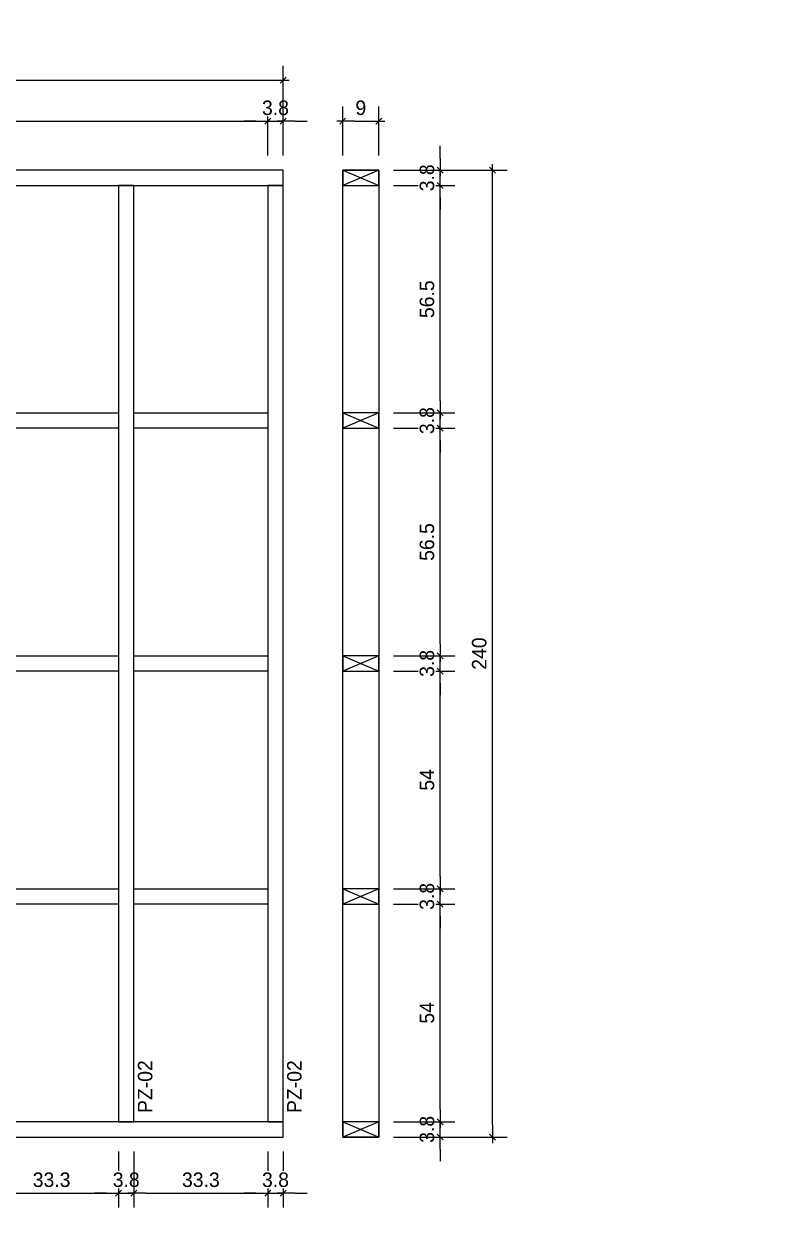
# Model space of a CAD drawing. Header units: millimetres. Extents: x 19458 to 19801, y 4351 to 4752.
# Drawn here: x 19527.393 to 19529.226, y 4504.776 to 4507.75 of the extents above; entities that cross this region are included whole.
import ezdxf

# ---------------------------------------------------------------- set-up
doc = ezdxf.new("R2010")
doc.units = ezdxf.units.MM
for name, color, linetype in [('0 @ 0.2', 7, 'Continuous'), ('cotas', 1, 'Continuous'), ('cotas @ 300', 1, 'Continuous'), ('cotas @ 400', 1, 'Continuous'), ('cotas @ 500', 1, 'Continuous'), ('PANELES PARED', 2, 'Continuous'), ('TEXTO @ 0.2', 2, 'Continuous')]:
    doc.layers.add(name, color=color, linetype=linetype)
doc.styles.add('century gothic', font='GOTHIC.TTF')
doc.styles.add('COTAS SMC', font='GOTHIC.TTF')
doc.dimstyles.new('ANOTATIVE 100 SMCONSTRUCCIONES', dxfattribs={"dimscale": 0, "dimtxt": 0.18, "dimasz": 0.15, "dimexe": 0.18, "dimexo": 0.09, "dimgap": 0.1, "dimtad": 1, "dimzin": 0, "dimdsep": 46, "dimtxsty": 'century gothic', "dimblk1": 'FLECHA1', "dimblk2": 'FLECHA1', "dimsah": 1, "dimcen": 0.18, "dimdle": 0.075, "dimclrd": 1, "dimclre": 1, "dimclrt": 2, "dimaunit": 1, "dimadec": 0, "dimazin": 0, "dimtfac": 0.75, "dimtix": 1, "dimtmove": 2, "dimatfit": 3, "dimfxl": 0.09, "dimtvp": 1.5, "dimtfill": 1, "dimtolj": 1, "dimtzin": 0, "dimarcsym": 0})
doc.dimstyles.new('ANOTATIVE CM SMCONSTRUCCIONES', dxfattribs={"dimscale": 0, "dimtxt": 0.18, "dimasz": 0.15, "dimexe": 0.18, "dimexo": 0.18, "dimgap": 0.07, "dimtad": 1, "dimdec": 1, "dimlfac": 100, "dimdsep": 46, "dimtxsty": 'century gothic', "dimblk1": 'FLECHA1', "dimblk2": 'FLECHA1', "dimsah": 1, "dimcen": 0.18, "dimdle": 0.075, "dimclrd": 1, "dimclre": 1, "dimclrt": 2, "dimaunit": 1, "dimadec": 0, "dimazin": 2, "dimtfac": 0.75, "dimtdec": 1, "dimtix": 1, "dimtmove": 2, "dimatfit": 3, "dimfxl": 0.09, "dimtvp": 1.5, "dimtfill": 1, "dimtolj": 1, "dimtzin": 0, "dimarcsym": 0})
doc.dimstyles.new('PIES SMCONSTRUCCIONES', dxfattribs={"dimscale": 0, "dimtxt": 0.18, "dimasz": 0.2, "dimexe": 0.18, "dimexo": 0, "dimgap": 0.1, "dimtad": 1, "dimdec": 0, "dimlfac": 39.370079, "dimzin": 0, "dimdsep": 46, "dimlunit": 4, "dimtxsty": 'COTAS SMC', "dimblk1": 'FLECHA1', "dimblk2": 'FLECHA1', "dimsah": 1, "dimcen": 0.2, "dimdle": 0.075, "dimclrd": 1, "dimclre": 1, "dimclrt": 2, "dimaunit": 1, "dimadec": 0, "dimazin": 0, "dimtfac": 0.75, "dimtdec": 0, "dimtix": 1, "dimtmove": 2, "dimatfit": 3, "dimfxl": 0.09, "dimtvp": 1.5, "dimtfill": 1, "dimtolj": 1, "dimtzin": 0, "dimarcsym": 0})

# ---------------------------------------------------------------- blocks, each defined once
blk = doc.blocks.new('FLECHA1')
at = {"color": 4}
blk.add_line((-0.246176, -0.248081), (0.248081, 0.25), dxfattribs=at)
at = {"color": 1}
blk.add_line((-1, 0), (0.496162, 0), dxfattribs=at)
blk = doc.blocks.new('*D1568')
at = {"layer": 'cotas', "color": 1, "lineweight": -2, "transparency": 16777216}
for p, q in [((19614.326, 4625.8448), (19614.326, 4700.8448)), ((19570.9836, 4550.8448), (19524.326, 4550.8448)), ((19614.326, 4548.4298), (19614.326, 4550.8448)), ((19570.5339, 4548.4298), (19524.326, 4548.4298)), ((19614.326, 4473.4298), (19614.326, 4398.4298))]:
    blk.add_line(p, q, dxfattribs=at)
at = {"layer": 'Defpoints', "color": 0, "transparency": 16777216}
for p in [(19614.326, 4550.8448), (19615.9836, 4550.8448), (19615.5339, 4548.4298)]:
    blk.add_point(p, dxfattribs=at)
at = {"layer": 'cotas', "color": 1, "lineweight": -2, "transparency": 16777216, "xscale": 75, "yscale": 75, "zscale": 75}
for p, rotation in [((19614.326, 4550.8448), 270), ((19614.326, 4548.4298), 90)]:
    blk.add_blockref('FLECHA1', p, dxfattribs=dict(at, rotation=rotation))
at = {"layer": 'cotas', "color": 2, "transparency": 16777216, "insert": (19517.3376, 4549.6373), "char_height": 90, "attachment_point": 5, "rotation": 90, "style": 'century gothic', "bg_fill": 3, "box_fill_scale": 1.1, "bg_fill_color": 256, "bg_fill_true_color": 13158600, "bg_fill_transparency": 0}
blk.add_mtext('\\A1;2.42', dxfattribs=at)
blk = doc.blocks.new('*D1614')
at = {"layer": 'cotas', "color": 1, "lineweight": -2, "transparency": 16777216}
for p, q in [((19614.326, 4595.8448), (19614.326, 4640.8448)), ((19588.9836, 4550.8448), (19560.326, 4550.8448)), ((19614.326, 4548.4298), (19614.326, 4550.8448)), ((19588.5339, 4548.4298), (19560.326, 4548.4298)), ((19614.326, 4503.4298), (19614.326, 4458.4298))]:
    blk.add_line(p, q, dxfattribs=at)
at = {"layer": 'Defpoints', "color": 0, "transparency": 16777216}
for p in [(19614.326, 4550.8448), (19615.9836, 4550.8448), (19615.5339, 4548.4298)]:
    blk.add_point(p, dxfattribs=at)
at = {"layer": 'cotas', "color": 1, "lineweight": -2, "transparency": 16777216, "xscale": 45, "yscale": 45, "zscale": 45}
for p, rotation in [((19614.326, 4550.8448), 270), ((19614.326, 4548.4298), 90)]:
    blk.add_blockref('FLECHA1', p, dxfattribs=dict(at, rotation=rotation))
at = {"layer": 'cotas', "color": 2, "transparency": 16777216, "insert": (19556.133, 4549.6373), "char_height": 54, "attachment_point": 5, "rotation": 90, "style": 'century gothic', "bg_fill": 3, "box_fill_scale": 1.1, "bg_fill_color": 256, "bg_fill_true_color": 13158600, "bg_fill_transparency": 0}
blk.add_mtext('\\A1;2.42', dxfattribs=at)
blk = doc.blocks.new('*D1620')
at = {"layer": 'cotas', "color": 1, "lineweight": -2, "transparency": 16777216}
for p, q in [((19614.326, 4610.8448), (19614.326, 4670.8448)), ((19579.9836, 4550.8448), (19542.326, 4550.8448)), ((19614.326, 4548.4298), (19614.326, 4550.8448)), ((19579.5339, 4548.4298), (19542.326, 4548.4298)), ((19614.326, 4488.4298), (19614.326, 4428.4298))]:
    blk.add_line(p, q, dxfattribs=at)
at = {"layer": 'Defpoints', "color": 0, "transparency": 16777216}
for p in [(19614.326, 4550.8448), (19615.9836, 4550.8448), (19615.5339, 4548.4298)]:
    blk.add_point(p, dxfattribs=at)
at = {"layer": 'cotas', "color": 1, "lineweight": -2, "transparency": 16777216, "xscale": 60, "yscale": 60, "zscale": 60}
for p, rotation in [((19614.326, 4550.8448), 270), ((19614.326, 4548.4298), 90)]:
    blk.add_blockref('FLECHA1', p, dxfattribs=dict(at, rotation=rotation))
at = {"layer": 'cotas', "color": 2, "transparency": 16777216, "insert": (19536.7353, 4549.6373), "char_height": 72, "attachment_point": 5, "rotation": 90, "style": 'century gothic', "bg_fill": 3, "box_fill_scale": 1.1, "bg_fill_color": 256, "bg_fill_true_color": 13158600, "bg_fill_transparency": 0}
blk.add_mtext('\\A1;2.42', dxfattribs=at)
blk = doc.blocks.new('*D1623')
at = {"layer": 'cotas', "color": 1, "lineweight": -2, "transparency": 16777216}
for p, q in [((19620.0128, 4651.7533), (19620.0128, 4751.7533)), ((19620.4168, 4551.7533), (19530.0128, 4551.7533)), ((19620.0128, 4550.5333), (19620.0128, 4551.7533)), ((19620.4168, 4550.5333), (19530.0128, 4550.5333)), ((19620.0128, 4450.5333), (19620.0128, 4350.5333))]:
    blk.add_line(p, q, dxfattribs=at)
at = {"layer": 'Defpoints', "color": 0, "transparency": 16777216}
for p in [(19620.0128, 4551.7533), (19620.4168, 4551.7533), (19620.4168, 4550.5333)]:
    blk.add_point(p, dxfattribs=at)
at = {"layer": 'cotas', "color": 1, "lineweight": -2, "transparency": 16777216, "xscale": 100, "yscale": 100, "zscale": 100}
for p, rotation in [((19620.0128, 4551.7533), 270), ((19620.0128, 4550.5333), 90)]:
    blk.add_blockref('FLECHA1', p, dxfattribs=dict(at, rotation=rotation))
at = {"layer": 'cotas', "color": 2, "transparency": 16777216, "insert": (19523.8809, 4551.1433), "char_height": 90, "attachment_point": 5, "rotation": 90, "style": 'COTAS SMC', "bg_fill": 3, "box_fill_scale": 1.1, "bg_fill_color": 256, "bg_fill_true_color": 13158600, "bg_fill_transparency": 0}
blk.add_mtext("\\A1;4'", dxfattribs=at)
blk = doc.blocks.new('PP5')
at = {"layer": 'PANELES PARED'}
for points in [[(19435.0922, 4498.7972), (19435.0922, 4498.7592), (19437.3542, 4498.7592), (19437.3542, 4498.7972)], [(19435.1302, 4498.7592), (19435.0922, 4498.7592), (19435.0922, 4496.4352), (19435.1302, 4496.4352)], [(19435.5009, 4498.7592), (19435.4629, 4498.7592), (19435.4629, 4496.4352), (19435.5009, 4496.4352)], [(19435.8715, 4498.7592), (19435.8335, 4498.7592), (19435.8335, 4496.4352), (19435.8715, 4496.4352)], [(19436.2422, 4498.7592), (19436.2042, 4498.7592), (19436.2042, 4496.4352), (19436.2422, 4496.4352)], [(19436.6129, 4498.7592), (19436.5749, 4498.7592), (19436.5749, 4496.4352), (19436.6129, 4496.4352)], [(19436.9835, 4498.7592), (19436.9455, 4498.7592), (19436.9455, 4496.4352), (19436.9835, 4496.4352)], [(19437.3542, 4498.7592), (19437.3162, 4498.7592), (19437.3162, 4496.4352), (19437.3542, 4496.4352)], [(19435.4629, 4498.1945), (19435.4629, 4498.1565), (19435.1302, 4498.1565), (19435.1302, 4498.1945)], [(19435.8335, 4498.1945), (19435.8335, 4498.1565), (19435.5009, 4498.1565), (19435.5009, 4498.1945)], [(19436.2042, 4498.1945), (19436.2042, 4498.1565), (19435.8715, 4498.1565), (19435.8715, 4498.1945)], [(19436.5749, 4498.1945), (19436.5749, 4498.1565), (19436.2422, 4498.1565), (19436.2422, 4498.1945)], [(19436.9455, 4498.1945), (19436.9455, 4498.1565), (19436.6129, 4498.1565), (19436.6129, 4498.1945)], [(19437.3162, 4498.1945), (19437.3162, 4498.1565), (19436.9835, 4498.1565), (19436.9835, 4498.1945)], [(19435.4629, 4497.5918), (19435.4629, 4497.5538), (19435.1302, 4497.5538), (19435.1302, 4497.5918)], [(19435.8335, 4497.5918), (19435.8335, 4497.5538), (19435.5009, 4497.5538), (19435.5009, 4497.5918)], [(19436.2042, 4497.5918), (19436.2042, 4497.5538), (19435.8715, 4497.5538), (19435.8715, 4497.5918)], [(19436.5749, 4497.5918), (19436.5749, 4497.5538), (19436.2422, 4497.5538), (19436.2422, 4497.5918)], [(19436.9455, 4497.5918), (19436.9455, 4497.5538), (19436.6129, 4497.5538), (19436.6129, 4497.5918)], [(19437.3162, 4497.5918), (19437.3162, 4497.5538), (19436.9835, 4497.5538), (19436.9835, 4497.5918)], [(19435.4629, 4497.0135), (19435.4629, 4496.9755), (19435.1302, 4496.9755), (19435.1302, 4497.0135)], [(19435.8335, 4497.0135), (19435.8335, 4496.9755), (19435.5009, 4496.9755), (19435.5009, 4497.0135)], [(19436.2042, 4497.0135), (19436.2042, 4496.9755), (19435.8715, 4496.9755), (19435.8715, 4497.0135)], [(19436.5749, 4497.0135), (19436.5749, 4496.9755), (19436.2422, 4496.9755), (19436.2422, 4497.0135)], [(19436.9455, 4497.0135), (19436.9455, 4496.9755), (19436.6129, 4496.9755), (19436.6129, 4497.0135)], [(19437.3162, 4497.0135), (19437.3162, 4496.9755), (19436.9835, 4496.9755), (19436.9835, 4497.0135)], [(19435.0922, 4496.4352), (19435.0922, 4496.3972), (19437.3542, 4496.3972), (19437.3542, 4496.4352)]]:
    blk.add_lwpolyline(points, close=True, dxfattribs=at)
blk = doc.blocks.new('PZ1')
at = {"layer": 'PANELES PARED'}
for p, q in [((19503.9863, 4507.8495), (19504.0243, 4507.7595)), ((19503.9863, 4507.7595), (19504.0243, 4507.8495))]:
    blk.add_line(p, q, dxfattribs=at)
blk.add_lwpolyline([(19503.9863, 4507.7595), (19504.0243, 4507.7595), (19504.0243, 4507.8495), (19503.9863, 4507.8495)], close=True, dxfattribs=at)
blk = doc.blocks.new('*D261')
at = {"color": 1, "lineweight": -2, "transparency": 16777216}
for p, q in [((19528.4271, 4505.0553), (19528.4271, 4505.0853)), ((19528.3108, 4505.0253), (19528.4631, 4505.0253)), ((19528.4271, 4504.9873), (19528.4271, 4505.0253)), ((19528.3108, 4504.9873), (19528.4631, 4504.9873)), ((19528.4271, 4504.9573), (19528.4271, 4504.9273))]:
    blk.add_line(p, q, dxfattribs=at)
at = {"layer": 'Defpoints', "color": 0, "transparency": 16777216}
for p in [(19528.2748, 4505.0253), (19528.2748, 4504.9873)]:
    blk.add_point(p, dxfattribs=at)
at = {"color": 1, "lineweight": -2, "transparency": 16777216, "xscale": 0.03, "yscale": 0.03, "zscale": 0.03}
for p, rotation in [((19528.4271, 4505.0253), 270), ((19528.4271, 4504.9873), 90)]:
    blk.add_blockref('FLECHA1', p, dxfattribs=dict(at, rotation=rotation))
at = {"color": 2, "transparency": 16777216, "insert": (19528.3942, 4505.0063), "char_height": 0.036, "attachment_point": 5, "rotation": 90, "style": 'century gothic', "bg_fill": 3, "box_fill_scale": 1.1, "bg_fill_color": 256, "bg_fill_true_color": 13158600, "bg_fill_transparency": 0}
blk.add_mtext('\\A1;3.8', dxfattribs=at)
at = {"layer": 'Defpoints', "color": 0, "transparency": 16777216}
blk.add_point((19528.4271, 4505.0253), dxfattribs=at)
blk = doc.blocks.new('*D262')
at = {"color": 1, "lineweight": -2, "transparency": 16777216}
for p, q in [((19528.3108, 4505.5656), (19528.4631, 4505.5656)), ((19528.4271, 4505.0553), (19528.4271, 4505.5356)), ((19528.3108, 4505.0253), (19528.4631, 4505.0253))]:
    blk.add_line(p, q, dxfattribs=at)
at = {"layer": 'Defpoints', "color": 0, "transparency": 16777216}
for p in [(19528.2748, 4505.5656), (19528.4271, 4505.5656), (19528.2748, 4505.0253)]:
    blk.add_point(p, dxfattribs=at)
at = {"color": 1, "lineweight": -2, "transparency": 16777216, "xscale": 0.03, "yscale": 0.03, "zscale": 0.03}
for p, rotation in [((19528.4271, 4505.5656), 90), ((19528.4271, 4505.0253), 270)]:
    blk.add_blockref('FLECHA1', p, dxfattribs=dict(at, rotation=rotation))
at = {"color": 2, "transparency": 16777216, "insert": (19528.3942, 4505.2954), "char_height": 0.036, "attachment_point": 5, "rotation": 90, "style": 'century gothic', "bg_fill": 3, "box_fill_scale": 1.1, "bg_fill_color": 256, "bg_fill_true_color": 13158600, "bg_fill_transparency": 0}
blk.add_mtext('\\A1;54', dxfattribs=at)
blk = doc.blocks.new('*D263')
at = {"color": 1, "lineweight": -2, "transparency": 16777216}
for p, q in [((19528.4271, 4505.6336), (19528.4271, 4505.6636)), ((19528.3108, 4505.6036), (19528.4631, 4505.6036)), ((19528.4271, 4505.5656), (19528.4271, 4505.6036)), ((19528.3108, 4505.5656), (19528.4631, 4505.5656)), ((19528.4271, 4505.5356), (19528.4271, 4505.5056))]:
    blk.add_line(p, q, dxfattribs=at)
at = {"layer": 'Defpoints', "color": 0, "transparency": 16777216}
for p in [(19528.2748, 4505.6036), (19528.2748, 4505.5656)]:
    blk.add_point(p, dxfattribs=at)
at = {"color": 1, "lineweight": -2, "transparency": 16777216, "xscale": 0.03, "yscale": 0.03, "zscale": 0.03}
for p, rotation in [((19528.4271, 4505.6036), 270), ((19528.4271, 4505.5656), 90)]:
    blk.add_blockref('FLECHA1', p, dxfattribs=dict(at, rotation=rotation))
at = {"color": 2, "transparency": 16777216, "insert": (19528.3942, 4505.5846), "char_height": 0.036, "attachment_point": 5, "rotation": 90, "style": 'century gothic', "bg_fill": 3, "box_fill_scale": 1.1, "bg_fill_color": 256, "bg_fill_true_color": 13158600, "bg_fill_transparency": 0}
blk.add_mtext('\\A1;3.8', dxfattribs=at)
at = {"layer": 'Defpoints', "color": 0, "transparency": 16777216}
blk.add_point((19528.4271, 4505.6036), dxfattribs=at)
blk = doc.blocks.new('*D264')
at = {"color": 1, "lineweight": -2, "transparency": 16777216}
for p, q in [((19528.3108, 4506.1439), (19528.4631, 4506.1439)), ((19528.4271, 4505.6336), (19528.4271, 4506.1139)), ((19528.3108, 4505.6036), (19528.4631, 4505.6036))]:
    blk.add_line(p, q, dxfattribs=at)
at = {"layer": 'Defpoints', "color": 0, "transparency": 16777216}
for p in [(19528.2748, 4506.1439), (19528.4271, 4506.1439), (19528.2748, 4505.6036)]:
    blk.add_point(p, dxfattribs=at)
at = {"color": 1, "lineweight": -2, "transparency": 16777216, "xscale": 0.03, "yscale": 0.03, "zscale": 0.03}
for p, rotation in [((19528.4271, 4506.1439), 90), ((19528.4271, 4505.6036), 270)]:
    blk.add_blockref('FLECHA1', p, dxfattribs=dict(at, rotation=rotation))
at = {"color": 2, "transparency": 16777216, "insert": (19528.3942, 4505.8737), "char_height": 0.036, "attachment_point": 5, "rotation": 90, "style": 'century gothic', "bg_fill": 3, "box_fill_scale": 1.1, "bg_fill_color": 256, "bg_fill_true_color": 13158600, "bg_fill_transparency": 0}
blk.add_mtext('\\A1;54', dxfattribs=at)
blk = doc.blocks.new('*D265')
at = {"color": 1, "lineweight": -2, "transparency": 16777216}
for p, q in [((19528.4271, 4506.2119), (19528.4271, 4506.2419)), ((19528.3108, 4506.1819), (19528.4631, 4506.1819)), ((19528.4271, 4506.1439), (19528.4271, 4506.1819)), ((19528.3108, 4506.1439), (19528.4631, 4506.1439)), ((19528.4271, 4506.1139), (19528.4271, 4506.0839))]:
    blk.add_line(p, q, dxfattribs=at)
at = {"layer": 'Defpoints', "color": 0, "transparency": 16777216}
for p in [(19528.2748, 4506.1819), (19528.2748, 4506.1439)]:
    blk.add_point(p, dxfattribs=at)
at = {"color": 1, "lineweight": -2, "transparency": 16777216, "xscale": 0.03, "yscale": 0.03, "zscale": 0.03}
for p, rotation in [((19528.4271, 4506.1819), 270), ((19528.4271, 4506.1439), 90)]:
    blk.add_blockref('FLECHA1', p, dxfattribs=dict(at, rotation=rotation))
at = {"color": 2, "transparency": 16777216, "insert": (19528.3942, 4506.1629), "char_height": 0.036, "attachment_point": 5, "rotation": 90, "style": 'century gothic', "bg_fill": 3, "box_fill_scale": 1.1, "bg_fill_color": 256, "bg_fill_true_color": 13158600, "bg_fill_transparency": 0}
blk.add_mtext('\\A1;3.8', dxfattribs=at)
at = {"layer": 'Defpoints', "color": 0, "transparency": 16777216}
blk.add_point((19528.4271, 4506.1819), dxfattribs=at)
blk = doc.blocks.new('*D266')
at = {"color": 1, "lineweight": -2, "transparency": 16777216}
for p, q in [((19528.3108, 4506.7466), (19528.4631, 4506.7466)), ((19528.4271, 4506.2119), (19528.4271, 4506.7166)), ((19528.3108, 4506.1819), (19528.4631, 4506.1819))]:
    blk.add_line(p, q, dxfattribs=at)
at = {"layer": 'Defpoints', "color": 0, "transparency": 16777216}
for p in [(19528.2748, 4506.7466), (19528.4271, 4506.7466), (19528.2748, 4506.1819)]:
    blk.add_point(p, dxfattribs=at)
at = {"color": 1, "lineweight": -2, "transparency": 16777216, "xscale": 0.03, "yscale": 0.03, "zscale": 0.03}
for p, rotation in [((19528.4271, 4506.7466), 90), ((19528.4271, 4506.1819), 270)]:
    blk.add_blockref('FLECHA1', p, dxfattribs=dict(at, rotation=rotation))
at = {"color": 2, "transparency": 16777216, "insert": (19528.3942, 4506.4642), "char_height": 0.036, "attachment_point": 5, "rotation": 90, "style": 'century gothic', "bg_fill": 3, "box_fill_scale": 1.1, "bg_fill_color": 256, "bg_fill_true_color": 13158600, "bg_fill_transparency": 0}
blk.add_mtext('\\A1;56.5', dxfattribs=at)
blk = doc.blocks.new('*D267')
at = {"color": 1, "lineweight": -2, "transparency": 16777216}
for p, q in [((19528.4271, 4506.8146), (19528.4271, 4506.8446)), ((19528.3108, 4506.7846), (19528.4631, 4506.7846)), ((19528.4271, 4506.7466), (19528.4271, 4506.7846)), ((19528.3108, 4506.7466), (19528.4631, 4506.7466)), ((19528.4271, 4506.7166), (19528.4271, 4506.6866))]:
    blk.add_line(p, q, dxfattribs=at)
at = {"layer": 'Defpoints', "color": 0, "transparency": 16777216}
for p in [(19528.2748, 4506.7846), (19528.2748, 4506.7466)]:
    blk.add_point(p, dxfattribs=at)
at = {"color": 1, "lineweight": -2, "transparency": 16777216, "xscale": 0.03, "yscale": 0.03, "zscale": 0.03}
for p, rotation in [((19528.4271, 4506.7846), 270), ((19528.4271, 4506.7466), 90)]:
    blk.add_blockref('FLECHA1', p, dxfattribs=dict(at, rotation=rotation))
at = {"color": 2, "transparency": 16777216, "insert": (19528.3942, 4506.7656), "char_height": 0.036, "attachment_point": 5, "rotation": 90, "style": 'century gothic', "bg_fill": 3, "box_fill_scale": 1.1, "bg_fill_color": 256, "bg_fill_true_color": 13158600, "bg_fill_transparency": 0}
blk.add_mtext('\\A1;3.8', dxfattribs=at)
at = {"layer": 'Defpoints', "color": 0, "transparency": 16777216}
blk.add_point((19528.4271, 4506.7846), dxfattribs=at)
blk = doc.blocks.new('*D268')
at = {"color": 1, "lineweight": -2, "transparency": 16777216}
for p, q in [((19528.3108, 4507.3493), (19528.4631, 4507.3493)), ((19528.4271, 4506.8146), (19528.4271, 4507.3193)), ((19528.3108, 4506.7846), (19528.4631, 4506.7846))]:
    blk.add_line(p, q, dxfattribs=at)
at = {"layer": 'Defpoints', "color": 0, "transparency": 16777216}
for p in [(19528.2748, 4507.3493), (19528.4271, 4507.3493), (19528.2748, 4506.7846)]:
    blk.add_point(p, dxfattribs=at)
at = {"color": 1, "lineweight": -2, "transparency": 16777216, "xscale": 0.03, "yscale": 0.03, "zscale": 0.03}
for p, rotation in [((19528.4271, 4507.3493), 90), ((19528.4271, 4506.7846), 270)]:
    blk.add_blockref('FLECHA1', p, dxfattribs=dict(at, rotation=rotation))
at = {"color": 2, "transparency": 16777216, "insert": (19528.3942, 4507.0669), "char_height": 0.036, "attachment_point": 5, "rotation": 90, "style": 'century gothic', "bg_fill": 3, "box_fill_scale": 1.1, "bg_fill_color": 256, "bg_fill_true_color": 13158600, "bg_fill_transparency": 0}
blk.add_mtext('\\A1;56.5', dxfattribs=at)
blk = doc.blocks.new('*D269')
at = {"color": 1, "lineweight": -2, "transparency": 16777216}
for p, q in [((19528.4271, 4507.4173), (19528.4271, 4507.4473)), ((19528.3108, 4507.3873), (19528.4631, 4507.3873)), ((19528.4271, 4507.3493), (19528.4271, 4507.3873)), ((19528.3108, 4507.3493), (19528.4631, 4507.3493)), ((19528.4271, 4507.3193), (19528.4271, 4507.2893))]:
    blk.add_line(p, q, dxfattribs=at)
at = {"layer": 'Defpoints', "color": 0, "transparency": 16777216}
for p in [(19528.2748, 4507.3873), (19528.2748, 4507.3493)]:
    blk.add_point(p, dxfattribs=at)
at = {"color": 1, "lineweight": -2, "transparency": 16777216, "xscale": 0.03, "yscale": 0.03, "zscale": 0.03}
for p, rotation in [((19528.4271, 4507.3873), 270), ((19528.4271, 4507.3493), 90)]:
    blk.add_blockref('FLECHA1', p, dxfattribs=dict(at, rotation=rotation))
at = {"color": 2, "transparency": 16777216, "insert": (19528.3942, 4507.3683), "char_height": 0.036, "attachment_point": 5, "rotation": 90, "style": 'century gothic', "bg_fill": 3, "box_fill_scale": 1.1, "bg_fill_color": 256, "bg_fill_true_color": 13158600, "bg_fill_transparency": 0}
blk.add_mtext('\\A1;3.8', dxfattribs=at)
at = {"layer": 'Defpoints', "color": 0, "transparency": 16777216}
blk.add_point((19528.4271, 4507.3873), dxfattribs=at)
blk = doc.blocks.new('*D270')
at = {"color": 1, "lineweight": -2, "transparency": 16777216}
for p, q in [((19528.3108, 4507.3873), (19528.5929, 4507.3873)), ((19528.5569, 4505.0173), (19528.5569, 4507.3573)), ((19528.3108, 4504.9873), (19528.5929, 4504.9873))]:
    blk.add_line(p, q, dxfattribs=at)
at = {"layer": 'Defpoints', "color": 0, "transparency": 16777216}
for p in [(19528.2748, 4507.3873), (19528.5569, 4507.3873), (19528.2748, 4504.9873)]:
    blk.add_point(p, dxfattribs=at)
at = {"color": 1, "lineweight": -2, "transparency": 16777216, "xscale": 0.03, "yscale": 0.03, "zscale": 0.03}
for p, rotation in [((19528.5569, 4507.3873), 90), ((19528.5569, 4504.9873), 270)]:
    blk.add_blockref('FLECHA1', p, dxfattribs=dict(at, rotation=rotation))
at = {"color": 2, "transparency": 16777216, "insert": (19528.524, 4506.1873), "char_height": 0.036, "attachment_point": 5, "rotation": 90, "style": 'century gothic', "bg_fill": 3, "box_fill_scale": 1.1, "bg_fill_color": 256, "bg_fill_true_color": 13158600, "bg_fill_transparency": 0}
blk.add_mtext('\\A1;240', dxfattribs=at)
blk = doc.blocks.new('*D271')
at = {"color": 1, "lineweight": -2, "transparency": 16777216}
for p, q in [((19528.1848, 4507.4233), (19528.1848, 4507.545)), ((19528.2748, 4507.4233), (19528.2748, 4507.545)), ((19528.2148, 4507.509), (19528.2448, 4507.509))]:
    blk.add_line(p, q, dxfattribs=at)
at = {"layer": 'Defpoints', "color": 0, "transparency": 16777216}
for p in [(19528.2748, 4507.509), (19528.1848, 4507.3873), (19528.2748, 4507.3873)]:
    blk.add_point(p, dxfattribs=at)
at = {"color": 1, "lineweight": -2, "transparency": 16777216, "xscale": 0.03, "yscale": 0.03, "zscale": 0.03, "rotation": 180}
blk.add_blockref('FLECHA1', (19528.1848, 4507.509), dxfattribs=at)
at = {"color": 1, "lineweight": -2, "transparency": 16777216, "xscale": 0.03, "yscale": 0.03, "zscale": 0.03}
blk.add_blockref('FLECHA1', (19528.2748, 4507.509), dxfattribs=at)
at = {"color": 2, "transparency": 16777216, "insert": (19528.2298, 4507.5419), "char_height": 0.036, "attachment_point": 5, "style": 'century gothic', "bg_fill": 3, "box_fill_scale": 1.1, "bg_fill_color": 256, "bg_fill_true_color": 13158600, "bg_fill_transparency": 0}
blk.add_mtext('\\A1;9', dxfattribs=at)
blk = doc.blocks.new('*D297')
at = {"color": 1, "lineweight": -2, "transparency": 16777216}
for p, q in [((19525.8129, 4507.4233), (19525.8129, 4507.545)), ((19527.9989, 4507.4233), (19527.9989, 4507.545)), ((19525.8429, 4507.509), (19527.9689, 4507.509))]:
    blk.add_line(p, q, dxfattribs=at)
at = {"layer": 'Defpoints', "color": 0, "transparency": 16777216}
for p in [(19527.9989, 4507.509), (19525.8129, 4507.3873), (19527.9989, 4507.3873)]:
    blk.add_point(p, dxfattribs=at)
at = {"color": 1, "lineweight": -2, "transparency": 16777216, "xscale": 0.03, "yscale": 0.03, "zscale": 0.03, "rotation": 180}
blk.add_blockref('FLECHA1', (19525.8129, 4507.509), dxfattribs=at)
at = {"color": 1, "lineweight": -2, "transparency": 16777216, "xscale": 0.03, "yscale": 0.03, "zscale": 0.03}
blk.add_blockref('FLECHA1', (19527.9989, 4507.509), dxfattribs=at)
at = {"color": 2, "transparency": 16777216, "insert": (19526.9059, 4507.5419), "char_height": 0.036, "attachment_point": 5, "style": 'century gothic', "bg_fill": 3, "box_fill_scale": 1.1, "bg_fill_color": 256, "bg_fill_true_color": 13158600, "bg_fill_transparency": 0}
blk.add_mtext('\\A1;218.6', dxfattribs=at)
blk = doc.blocks.new('*D298')
at = {"color": 1, "lineweight": -2, "transparency": 16777216}
for p, q in [((19527.9989, 4507.4233), (19527.9989, 4507.545)), ((19528.0369, 4507.4233), (19528.0369, 4507.545)), ((19527.9689, 4507.509), (19527.9389, 4507.509)), ((19527.9989, 4507.509), (19528.0369, 4507.509)), ((19528.0669, 4507.509), (19528.0969, 4507.509))]:
    blk.add_line(p, q, dxfattribs=at)
at = {"layer": 'Defpoints', "color": 0, "transparency": 16777216}
for p in [(19527.9989, 4507.3873), (19528.0369, 4507.3873)]:
    blk.add_point(p, dxfattribs=at)
at = {"color": 1, "lineweight": -2, "transparency": 16777216, "xscale": 0.03, "yscale": 0.03, "zscale": 0.03}
blk.add_blockref('FLECHA1', (19527.9989, 4507.509), dxfattribs=at)
at = {"color": 1, "lineweight": -2, "transparency": 16777216, "xscale": 0.03, "yscale": 0.03, "zscale": 0.03, "rotation": 180}
blk.add_blockref('FLECHA1', (19528.0369, 4507.509), dxfattribs=at)
at = {"color": 2, "transparency": 16777216, "insert": (19528.0179, 4507.5419), "char_height": 0.036, "attachment_point": 5, "style": 'century gothic', "bg_fill": 3, "box_fill_scale": 1.1, "bg_fill_color": 256, "bg_fill_true_color": 13158600, "bg_fill_transparency": 0}
blk.add_mtext('\\A1;3.8', dxfattribs=at)
at = {"layer": 'Defpoints', "color": 0, "transparency": 16777216}
blk.add_point((19528.0369, 4507.509), dxfattribs=at)
blk = doc.blocks.new('*D295')
at = {"color": 1, "lineweight": -2, "transparency": 16777216}
for p, q in [((19525.7749, 4507.4233), (19525.7749, 4507.6466)), ((19528.0369, 4507.4233), (19528.0369, 4507.6466)), ((19525.8049, 4507.6106), (19528.0069, 4507.6106))]:
    blk.add_line(p, q, dxfattribs=at)
at = {"layer": 'Defpoints', "color": 0, "transparency": 16777216}
for p in [(19528.0369, 4507.6106), (19525.7749, 4507.3873), (19528.0369, 4507.3873)]:
    blk.add_point(p, dxfattribs=at)
at = {"color": 1, "lineweight": -2, "transparency": 16777216, "xscale": 0.03, "yscale": 0.03, "zscale": 0.03, "rotation": 180}
blk.add_blockref('FLECHA1', (19525.7749, 4507.6106), dxfattribs=at)
at = {"color": 1, "lineweight": -2, "transparency": 16777216, "xscale": 0.03, "yscale": 0.03, "zscale": 0.03}
blk.add_blockref('FLECHA1', (19528.0369, 4507.6106), dxfattribs=at)
at = {"color": 2, "transparency": 16777216, "insert": (19526.9059, 4507.6435), "char_height": 0.036, "attachment_point": 5, "style": 'century gothic', "bg_fill": 3, "box_fill_scale": 1.1, "bg_fill_color": 256, "bg_fill_true_color": 13158600, "bg_fill_transparency": 0}
blk.add_mtext('\\A1;226.2', dxfattribs=at)
blk = doc.blocks.new('*D308')
at = {"color": 1, "lineweight": -2, "transparency": 16777216}
for p, q in [((19527.2956, 4504.9513), (19527.2956, 4504.8121)), ((19527.6282, 4504.9513), (19527.6282, 4504.8121)), ((19527.3256, 4504.8481), (19527.5982, 4504.8481))]:
    blk.add_line(p, q, dxfattribs=at)
at = {"layer": 'Defpoints', "color": 0, "transparency": 16777216}
for p in [(19527.2956, 4504.9873), (19527.6282, 4504.9873), (19527.6282, 4504.8481)]:
    blk.add_point(p, dxfattribs=at)
at = {"color": 1, "lineweight": -2, "transparency": 16777216, "xscale": 0.03, "yscale": 0.03, "zscale": 0.03, "rotation": 180}
blk.add_blockref('FLECHA1', (19527.2956, 4504.8481), dxfattribs=at)
at = {"color": 1, "lineweight": -2, "transparency": 16777216, "xscale": 0.03, "yscale": 0.03, "zscale": 0.03}
blk.add_blockref('FLECHA1', (19527.6282, 4504.8481), dxfattribs=at)
at = {"color": 2, "transparency": 16777216, "insert": (19527.4619, 4504.881), "char_height": 0.036, "attachment_point": 5, "style": 'century gothic', "bg_fill": 3, "box_fill_scale": 1.1, "bg_fill_color": 256, "bg_fill_true_color": 13158600, "bg_fill_transparency": 0}
blk.add_mtext('\\A1;33.3', dxfattribs=at)
blk = doc.blocks.new('*D309')
at = {"color": 1, "lineweight": -2, "transparency": 16777216}
for p, q in [((19527.6282, 4504.9513), (19527.6282, 4504.8121)), ((19527.6662, 4504.9513), (19527.6662, 4504.8121)), ((19527.5982, 4504.8481), (19527.5682, 4504.8481)), ((19527.6282, 4504.8481), (19527.6662, 4504.8481)), ((19527.6962, 4504.8481), (19527.7262, 4504.8481))]:
    blk.add_line(p, q, dxfattribs=at)
at = {"layer": 'Defpoints', "color": 0, "transparency": 16777216}
for p in [(19527.6282, 4504.9873), (19527.6662, 4504.9873)]:
    blk.add_point(p, dxfattribs=at)
at = {"color": 1, "lineweight": -2, "transparency": 16777216, "xscale": 0.03, "yscale": 0.03, "zscale": 0.03}
blk.add_blockref('FLECHA1', (19527.6282, 4504.8481), dxfattribs=at)
at = {"color": 1, "lineweight": -2, "transparency": 16777216, "xscale": 0.03, "yscale": 0.03, "zscale": 0.03, "rotation": 180}
blk.add_blockref('FLECHA1', (19527.6662, 4504.8481), dxfattribs=at)
at = {"color": 2, "transparency": 16777216, "insert": (19527.6472, 4504.881), "char_height": 0.036, "attachment_point": 5, "style": 'century gothic', "bg_fill": 3, "box_fill_scale": 1.1, "bg_fill_color": 256, "bg_fill_true_color": 13158600, "bg_fill_transparency": 0}
blk.add_mtext('\\A1;3.8', dxfattribs=at)
at = {"layer": 'Defpoints', "color": 0, "transparency": 16777216}
blk.add_point((19527.6662, 4504.8481), dxfattribs=at)
blk = doc.blocks.new('*D310')
at = {"color": 1, "lineweight": -2, "transparency": 16777216}
for p, q in [((19527.6662, 4504.9513), (19527.6662, 4504.8121)), ((19527.9989, 4504.9513), (19527.9989, 4504.8121)), ((19527.6962, 4504.8481), (19527.9689, 4504.8481))]:
    blk.add_line(p, q, dxfattribs=at)
at = {"layer": 'Defpoints', "color": 0, "transparency": 16777216}
for p in [(19527.6662, 4504.9873), (19527.9989, 4504.9873), (19527.9989, 4504.8481)]:
    blk.add_point(p, dxfattribs=at)
at = {"color": 1, "lineweight": -2, "transparency": 16777216, "xscale": 0.03, "yscale": 0.03, "zscale": 0.03, "rotation": 180}
blk.add_blockref('FLECHA1', (19527.6662, 4504.8481), dxfattribs=at)
at = {"color": 1, "lineweight": -2, "transparency": 16777216, "xscale": 0.03, "yscale": 0.03, "zscale": 0.03}
blk.add_blockref('FLECHA1', (19527.9989, 4504.8481), dxfattribs=at)
at = {"color": 2, "transparency": 16777216, "insert": (19527.8326, 4504.881), "char_height": 0.036, "attachment_point": 5, "style": 'century gothic', "bg_fill": 3, "box_fill_scale": 1.1, "bg_fill_color": 256, "bg_fill_true_color": 13158600, "bg_fill_transparency": 0}
blk.add_mtext('\\A1;33.3', dxfattribs=at)
blk = doc.blocks.new('*D311')
at = {"color": 1, "lineweight": -2, "transparency": 16777216}
for p, q in [((19527.9989, 4504.9513), (19527.9989, 4504.8121)), ((19528.0369, 4504.9513), (19528.0369, 4504.8121)), ((19527.9689, 4504.8481), (19527.9389, 4504.8481)), ((19527.9989, 4504.8481), (19528.0369, 4504.8481)), ((19528.0669, 4504.8481), (19528.0969, 4504.8481))]:
    blk.add_line(p, q, dxfattribs=at)
at = {"layer": 'Defpoints', "color": 0, "transparency": 16777216}
for p in [(19527.9989, 4504.9873), (19528.0369, 4504.9873)]:
    blk.add_point(p, dxfattribs=at)
at = {"color": 1, "lineweight": -2, "transparency": 16777216, "xscale": 0.03, "yscale": 0.03, "zscale": 0.03}
blk.add_blockref('FLECHA1', (19527.9989, 4504.8481), dxfattribs=at)
at = {"color": 1, "lineweight": -2, "transparency": 16777216, "xscale": 0.03, "yscale": 0.03, "zscale": 0.03, "rotation": 180}
blk.add_blockref('FLECHA1', (19528.0369, 4504.8481), dxfattribs=at)
at = {"color": 2, "transparency": 16777216, "insert": (19528.0179, 4504.881), "char_height": 0.036, "attachment_point": 5, "style": 'century gothic', "bg_fill": 3, "box_fill_scale": 1.1, "bg_fill_color": 256, "bg_fill_true_color": 13158600, "bg_fill_transparency": 0}
blk.add_mtext('\\A1;3.8', dxfattribs=at)
at = {"layer": 'Defpoints', "color": 0, "transparency": 16777216}
blk.add_point((19528.0369, 4504.8481), dxfattribs=at)
blk = doc.blocks.new('*U1729')
at = {"layer": 'cotas @ 500'}
dim = blk.add_linear_dim(base=(19614.3260382735, 4550.8448237801), p1=(19615.5338597089, 4548.4298237801), p2=(19615.9836080801, 4550.8448237801), angle=90, dimstyle='ANOTATIVE 100 SMCONSTRUCCIONES', override={"dimscale": 500, "dimtix": 1, "dimtofl": 1, "dimtmove": 1, "dimatfit": 1}, dxfattribs=at)
dim.commit()
dim.dimension.update_dxf_attribs({"geometry": '*D1568', "text_midpoint": (19517.3375950376, 4549.6373237801)})
at = {"layer": 'cotas @ 300'}
dim = blk.add_linear_dim(base=(19614.3260382735, 4550.8448237801), p1=(19615.5338597089, 4548.4298237801), p2=(19615.9836080801, 4550.8448237801), angle=90, dimstyle='ANOTATIVE 100 SMCONSTRUCCIONES', override={"dimscale": 300, "dimtix": 1, "dimtofl": 1, "dimtmove": 1, "dimatfit": 1}, dxfattribs=at)
dim.commit()
dim.dimension.update_dxf_attribs({"geometry": '*D1614', "text_midpoint": (19556.132972332, 4549.6373237801)})
at = {"layer": 'cotas @ 400'}
dim = blk.add_linear_dim(base=(19614.3260382735, 4550.8448237801), p1=(19615.5338597089, 4548.4298237801), p2=(19615.9836080801, 4550.8448237801), angle=90, dimstyle='ANOTATIVE 100 SMCONSTRUCCIONES', override={"dimscale": 400, "dimtix": 1, "dimtofl": 1, "dimtmove": 1, "dimatfit": 1}, dxfattribs=at)
dim.commit()
dim.dimension.update_dxf_attribs({"geometry": '*D1620', "text_midpoint": (19536.7352836848, 4549.6373237801)})
blk = doc.blocks.new('*U1731')
at = {"layer": 'cotas @ 500'}
dim = blk.add_linear_dim(base=(19620.0128, 4551.7533), p1=(19620.4168, 4550.5333), p2=(19620.4168, 4551.7533), angle=90, dimstyle='PIES SMCONSTRUCCIONES', override={"dimscale": 500, "dimtix": 1, "dimtofl": 1, "dimtmove": 2, "dimatfit": 3}, dxfattribs=at)
dim.commit()
dim.dimension.update_dxf_attribs({"geometry": '*D1623', "text_midpoint": (19523.8809, 4551.1433)})

msp = doc.modelspace()

# ---------------------------------------------------------------- block references
at = {"layer": 'cotas'}
msp.add_blockref('*U1729', (0, 0), dxfattribs=at)

# ---------------------------------------------------------------- next in the draw order: block references
msp.add_blockref('*U1731', (0, 0), dxfattribs=at)

# ---------------------------------------------------------------- next in the draw order: linework, layer by layer
at = {"layer": 'PANELES PARED'}
msp.add_lwpolyline([(19528.1848, 4507.3873), (19528.2748, 4507.3873), (19528.2748, 4504.9873), (19528.1848, 4504.9873)], close=True, dxfattribs=at)

# ---------------------------------------------------------------- next in the draw order: block references
msp.add_blockref('PP5', (90.6827, 8.59))
at = {"rotation": 270}
for p in [(15020.4254, 24011.3735), (15020.4254, 24010.7708), (15020.4254, 24010.1681), (15020.4254, 24009.5898), (15020.4254, 24009.0115)]:
    msp.add_blockref('PZ1', p, dxfattribs=at)

# ---------------------------------------------------------------- next in the draw order: texts
at = {"layer": 'TEXTO @ 0.2', "color": 2, "char_height": 0.036, "width": 0.095414, "attachment_point": 1, "rotation": 90, "style": 'century gothic'}
for insert in [(19527.6761, 4505.0468), (19528.0467, 4505.0468)]:
    msp.add_mtext('PZ-02 ', dxfattribs=dict(at, insert=insert))

# ---------------------------------------------------------------- next in the draw order: dimensions: what is measured, and where the dimension line sits
at = {"layer": '0 @ 0.2'}
for base, p1, p2, picture, middle in [((19527.9989, 4507.509), (19525.8129, 4507.3873), (19527.9989, 4507.3873), '*D297', (19526.9059, 4507.5419)), ((19527.6282, 4504.8481), (19527.2956, 4504.9873), (19527.6282, 4504.9873), '*D308', (19527.4619, 4504.881))]:
    dim = msp.add_linear_dim(base=base, p1=p1, p2=p2, dimstyle='ANOTATIVE CM SMCONSTRUCCIONES', override={"dimscale": 0.2, "dimtix": 1, "dimtofl": 1, "dimtmove": 2, "dimatfit": 3}, dxfattribs=at)
    dim.commit()
    dim.dimension.update_dxf_attribs({"geometry": picture, "text_midpoint": middle})
dim = msp.add_linear_dim(base=(19528.4271, 4505.0253), p1=(19528.2748, 4504.9873), p2=(19528.2748, 4505.0253), angle=90, dimstyle='ANOTATIVE CM SMCONSTRUCCIONES', override={"dimscale": 0.2, "dimtix": 1, "dimtofl": 1, "dimtmove": 2, "dimatfit": 3}, dxfattribs=at)
dim.commit()
dim.dimension.update_dxf_attribs({"geometry": '*D261', "text_midpoint": (19528.3942, 4505.0063)})

# ---------------------------------------------------------------- next in the draw order: dimensions: what is measured, and where the dimension line sits
for base, p1, p2, picture, middle in [((19528.0369, 4507.509), (19527.9989, 4507.3873), (19528.0369, 4507.3873), '*D298', (19528.0179, 4507.5419)), ((19527.6662, 4504.8481), (19527.6282, 4504.9873), (19527.6662, 4504.9873), '*D309', (19527.6472, 4504.881))]:
    dim = msp.add_linear_dim(base=base, p1=p1, p2=p2, dimstyle='ANOTATIVE CM SMCONSTRUCCIONES', override={"dimscale": 0.2, "dimtix": 1, "dimtofl": 1, "dimtmove": 2, "dimatfit": 3}, dxfattribs=at)
    dim.commit()
    dim.dimension.update_dxf_attribs({"geometry": picture, "text_midpoint": middle})
dim = msp.add_linear_dim(base=(19528.4271, 4505.5656), p1=(19528.2748, 4505.0253), p2=(19528.2748, 4505.5656), angle=90, dimstyle='ANOTATIVE CM SMCONSTRUCCIONES', override={"dimscale": 0.2, "dimtix": 1, "dimtofl": 1, "dimtmove": 2, "dimatfit": 3}, dxfattribs=at)
dim.commit()
dim.dimension.update_dxf_attribs({"geometry": '*D262', "text_midpoint": (19528.3942, 4505.2954)})

# ---------------------------------------------------------------- next in the draw order: dimensions: what is measured, and where the dimension line sits
for base, p1, p2, picture, middle in [((19528.0369, 4507.6106), (19525.7749, 4507.3873), (19528.0369, 4507.3873), '*D295', (19526.9059, 4507.6435)), ((19527.9989, 4504.8481), (19527.6662, 4504.9873), (19527.9989, 4504.9873), '*D310', (19527.8326, 4504.881))]:
    dim = msp.add_linear_dim(base=base, p1=p1, p2=p2, dimstyle='ANOTATIVE CM SMCONSTRUCCIONES', override={"dimscale": 0.2, "dimtix": 1, "dimtofl": 1, "dimtmove": 2, "dimatfit": 3}, dxfattribs=at)
    dim.commit()
    dim.dimension.update_dxf_attribs({"geometry": picture, "text_midpoint": middle})
dim = msp.add_linear_dim(base=(19528.4271, 4505.6036), p1=(19528.2748, 4505.5656), p2=(19528.2748, 4505.6036), angle=90, dimstyle='ANOTATIVE CM SMCONSTRUCCIONES', override={"dimscale": 0.2, "dimtix": 1, "dimtofl": 1, "dimtmove": 2, "dimatfit": 3}, dxfattribs=at)
dim.commit()
dim.dimension.update_dxf_attribs({"geometry": '*D263', "text_midpoint": (19528.3942, 4505.5846)})

# ---------------------------------------------------------------- next in the draw order: dimensions: what is measured, and where the dimension line sits
dim = msp.add_linear_dim(base=(19528.4271, 4506.1439), p1=(19528.2748, 4505.6036), p2=(19528.2748, 4506.1439), angle=90, dimstyle='ANOTATIVE CM SMCONSTRUCCIONES', override={"dimscale": 0.2, "dimtix": 1, "dimtofl": 1, "dimtmove": 2, "dimatfit": 3}, dxfattribs=at)
dim.commit()
dim.dimension.update_dxf_attribs({"geometry": '*D264', "text_midpoint": (19528.3942, 4505.8737)})
dim = msp.add_linear_dim(base=(19528.0369, 4504.8481), p1=(19527.9989, 4504.9873), p2=(19528.0369, 4504.9873), dimstyle='ANOTATIVE CM SMCONSTRUCCIONES', override={"dimscale": 0.2, "dimtix": 1, "dimtofl": 1, "dimtmove": 2, "dimatfit": 3}, dxfattribs=at)
dim.commit()
dim.dimension.update_dxf_attribs({"geometry": '*D311', "text_midpoint": (19528.0179, 4504.881)})

# ---------------------------------------------------------------- next in the draw order: dimensions: what is measured, and where the dimension line sits
dim = msp.add_linear_dim(base=(19528.4271, 4506.1819), p1=(19528.2748, 4506.1439), p2=(19528.2748, 4506.1819), angle=90, dimstyle='ANOTATIVE CM SMCONSTRUCCIONES', override={"dimscale": 0.2, "dimtix": 1, "dimtofl": 1, "dimtmove": 2, "dimatfit": 3}, dxfattribs=at)
dim.commit()
dim.dimension.update_dxf_attribs({"geometry": '*D265', "text_midpoint": (19528.3942, 4506.1629)})

# ---------------------------------------------------------------- next in the draw order: dimensions: what is measured, and where the dimension line sits
dim = msp.add_linear_dim(base=(19528.4271, 4506.7466), p1=(19528.2748, 4506.1819), p2=(19528.2748, 4506.7466), angle=90, dimstyle='ANOTATIVE CM SMCONSTRUCCIONES', override={"dimscale": 0.2, "dimtix": 1, "dimtofl": 1, "dimtmove": 2, "dimatfit": 3}, dxfattribs=at)
dim.commit()
dim.dimension.update_dxf_attribs({"geometry": '*D266', "text_midpoint": (19528.3942, 4506.4642)})

# ---------------------------------------------------------------- next in the draw order: dimensions: what is measured, and where the dimension line sits
dim = msp.add_linear_dim(base=(19528.4271, 4506.7846), p1=(19528.2748, 4506.7466), p2=(19528.2748, 4506.7846), angle=90, dimstyle='ANOTATIVE CM SMCONSTRUCCIONES', override={"dimscale": 0.2, "dimtix": 1, "dimtofl": 1, "dimtmove": 2, "dimatfit": 3}, dxfattribs=at)
dim.commit()
dim.dimension.update_dxf_attribs({"geometry": '*D267', "text_midpoint": (19528.3942, 4506.7656)})

# ---------------------------------------------------------------- next in the draw order: dimensions: what is measured, and where the dimension line sits
dim = msp.add_linear_dim(base=(19528.4271, 4507.3493), p1=(19528.2748, 4506.7846), p2=(19528.2748, 4507.3493), angle=90, dimstyle='ANOTATIVE CM SMCONSTRUCCIONES', override={"dimscale": 0.2, "dimtix": 1, "dimtofl": 1, "dimtmove": 2, "dimatfit": 3}, dxfattribs=at)
dim.commit()
dim.dimension.update_dxf_attribs({"geometry": '*D268', "text_midpoint": (19528.3942, 4507.0669)})

# ---------------------------------------------------------------- next in the draw order: dimensions: what is measured, and where the dimension line sits
dim = msp.add_linear_dim(base=(19528.4271, 4507.3873), p1=(19528.2748, 4507.3493), p2=(19528.2748, 4507.3873), angle=90, dimstyle='ANOTATIVE CM SMCONSTRUCCIONES', override={"dimscale": 0.2, "dimtix": 1, "dimtofl": 1, "dimtmove": 2, "dimatfit": 3}, dxfattribs=at)
dim.commit()
dim.dimension.update_dxf_attribs({"geometry": '*D269', "text_midpoint": (19528.3942, 4507.3683)})

# ---------------------------------------------------------------- next in the draw order: dimensions: what is measured, and where the dimension line sits
dim = msp.add_linear_dim(base=(19528.5569, 4507.3873), p1=(19528.2748, 4504.9873), p2=(19528.2748, 4507.3873), angle=90, dimstyle='ANOTATIVE CM SMCONSTRUCCIONES', override={"dimscale": 0.2, "dimtix": 1, "dimtofl": 1, "dimtmove": 2, "dimatfit": 3}, dxfattribs=at)
dim.commit()
dim.dimension.update_dxf_attribs({"geometry": '*D270', "text_midpoint": (19528.524, 4506.1873)})

# ---------------------------------------------------------------- next in the draw order: dimensions: what is measured, and where the dimension line sits
dim = msp.add_linear_dim(base=(19528.2748, 4507.509), p1=(19528.1848, 4507.3873), p2=(19528.2748, 4507.3873), dimstyle='ANOTATIVE CM SMCONSTRUCCIONES', override={"dimscale": 0.2, "dimtix": 1, "dimtofl": 1, "dimtmove": 2, "dimatfit": 3}, dxfattribs=at)
dim.commit()
dim.dimension.update_dxf_attribs({"geometry": '*D271', "text_midpoint": (19528.2298, 4507.5419)})

doc.saveas('drawing.dxf')
